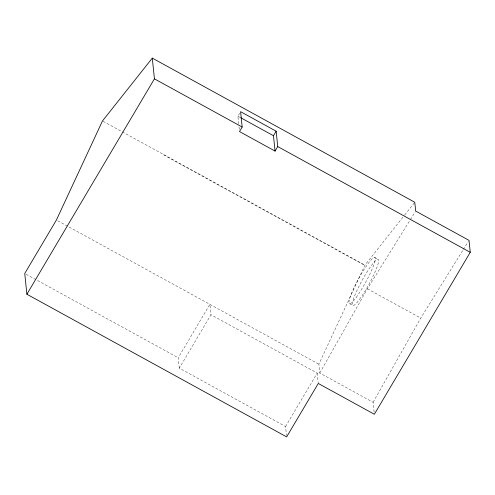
<?xml version="1.0" encoding="UTF-8"?>
<svg xmlns="http://www.w3.org/2000/svg" width="495" height="495" viewBox="0 0 495 495"><rect width="100%" height="100%" fill="white"/><g stroke="black" fill="none" stroke-linecap="round" stroke-linejoin="round"><path stroke-width="0.37" stroke-dasharray="2.48 1.86" d="M374.115 412.019L373.112 402.317L319.776 373.02L318.867 364.215L364.945 265.128L404.223 215.566M319.776 373.02L367.389 288.795L409.996 220.213M373.112 402.317L420.731 318.093L462.93 250.167M238.701 123.874L237.909 116.189L239.821 112.959M179.308 368.162L178.237 357.792L209.88 304.357L210.95 314.727L179.308 368.162L285.565 426.523L286.487 435.414M285.565 426.523L317.208 373.088L210.95 314.727M410.398 219.557L415.268 211.724M463.339 249.511L468.202 241.671M404.706 214.96L414.767 202.269M237.909 116.189L239.92 117.296M374.616 257.357L378.001 259.213M103.146 121.337L364.945 265.128M163.468 154.805L364.982 265.487M367.389 288.795L420.731 318.093M349.588 303.726L352.972 305.588M57.742 220.795L318.867 364.215M26.105 274.23L178.237 357.792M317.208 373.088L318.205 382.722M239.023 126.949L239.339 130.018M359.519 299.345A26.377 3.948 -61.2 0 0 378.632 260.203A26.377 3.948 -61.2 0 0 358.312 287.657A26.377 3.948 -61.2 0 0 359.519 299.345M356.134 297.483A26.377 3.948 -61.2 0 0 375.247 258.347A26.377 3.948 -61.2 0 0 354.927 285.794A26.377 3.948 -61.2 0 0 356.134 297.483"/><path stroke-width="0.74" d="M26.891 294.228L154.434 78.847L152.293 58.107L414.767 202.269L415.676 211.068L469.019 240.366L470.25 252.308L374.35 414.253L318.279 383.458L286.642 436.893L26.891 294.228L24.75 273.488L56.393 220.052L102.471 120.966L152.293 58.107M242.179 127.036L239.5 131.559L275.059 151.086L277.738 146.57L276.148 131.2L240.589 111.666L242.179 127.036L154.434 78.847M275.059 151.086L273.469 135.723L276.148 131.2M240.595 117.662L273.469 135.723M277.738 146.57L470.25 252.308"/></g></svg>
